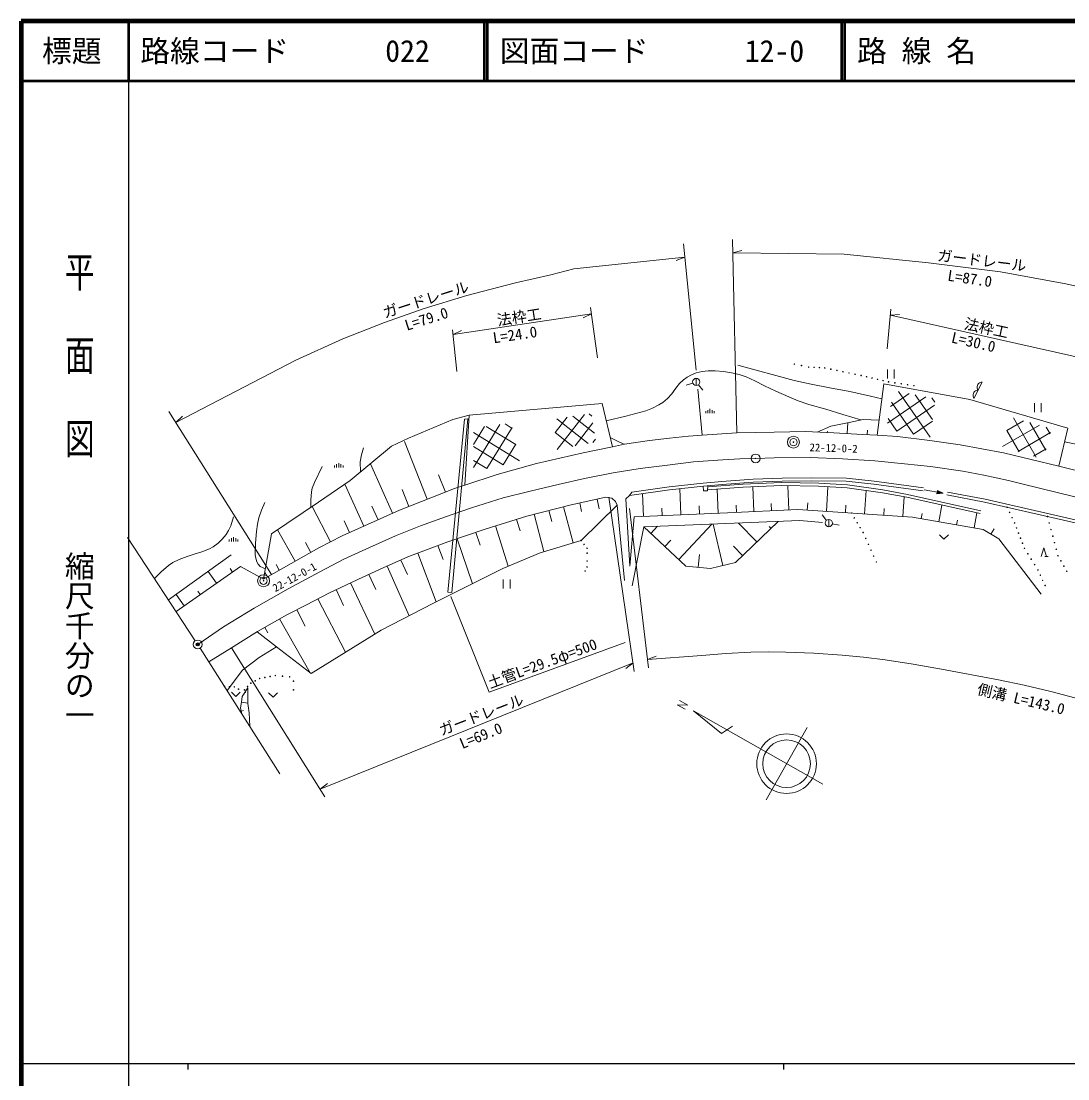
# Model space of a CAD drawing. Units: millimetres, scale not verified. Extents: x 40000 to 680000, y 20000 to 380000.
# Drawn here: x 40000 to 215777, y 202409 to 380000 of the extents above; entities that cross this region are included whole.
import ezdxf
from ezdxf.enums import TextEntityAlignment as Align

# ---------------------------------------------------------------- set-up
doc = ezdxf.new("R2010")
doc.units = ezdxf.units.MM
doc.header["$LTSCALE"] = 1000
doc.header["$PDMODE"] = 32
doc.header["$PDSIZE"] = 500
doc.linetypes.add('CHAIN', pattern=[18.5, 12, -1.5, 3.5, -1.5])
for name, color, linetype, lineweight in [('M-BGD', 7, 'Continuous', 13), ('M-BMK', 2, 'CHAIN', 13), ('M-BMK-OTRS', 5, 'Continuous', 13), ('M-BMK-SRVR', 3, 'Continuous', 13), ('M-STR-HTXT', 7, 'Continuous', 13), ('M-TTL', 2, 'Continuous', 140), ('M-TTL-BAND', 7, 'Continuous', 25), ('M-TTL-LINE', 7, 'Continuous', 50)]:
    doc.layers.add(name, color=color, linetype=linetype, lineweight=lineweight)
doc.layers.add('M-OTRS', color=6, linetype='Continuous')
doc.layers.add('M-TTL-TXT', color=7, linetype='Continuous')
doc.styles.add('@ＭＳ ゴシック', font='')
doc.styles.add('ＭＳ ゴシック', font='')
doc.styles.get('@ＭＳ ゴシック').set_extended_font_data('@MS Gothic')
doc.styles.get('ＭＳ ゴシック').set_extended_font_data('MS Gothic')

msp = doc.modelspace()

# ---------------------------------------------------------------- linework, layer by layer
at = {"layer": 'M-BGD'}
for p, q in [((185479, 321527), (185479, 320027)), ((186619, 320027), (186619, 321527)), ((153368, 320025), (153368, 318825)), ((152796, 319243), (151653, 318879)), ((153743, 318956), (154492, 318019)), ((183772, 310486), (184859, 319128)), ((184859, 319128), (199343, 316458)), ((200005, 316668), (201368, 319394)), ((200268, 317932), (200107, 317811)), ((200402, 317999), (200268, 317932)), ((200523, 318039), (200402, 317999)), ((200698, 318053), (200523, 318039)), ((200590, 318844), (200537, 318670)), ((200537, 318670), (200537, 318469)), ((200537, 318469), (200563, 318321)), ((200563, 318321), (200604, 318200)), ((200671, 319005), (200590, 318844)), ((200604, 318200), (200698, 318053)), ((200778, 319153), (200671, 319005)), ((200939, 319274), (200778, 319153)), ((201073, 319341), (200939, 319274)), ((201194, 319381), (201073, 319341)), ((201368, 319394), (201194, 319381)), ((185476, 312483), (191910, 316947)), ((186015, 315291), (189155, 317470)), ((192652, 310159), (187340, 317815)), ((193053, 313089), (190143, 317283)), ((193455, 316019), (192947, 316750)), ((199343, 316458), (215775, 311652)), ((199919, 317503), (199866, 317328)), ((199866, 317328), (199866, 317127)), ((199866, 317127), (199893, 316979)), ((199893, 316979), (199933, 316859)), ((200000, 317664), (199919, 317503)), ((199933, 316859), (200027, 316711)), ((200107, 317811), (200000, 317664)), ((137570, 315783), (115248, 313852)), ((139331, 308513), (137570, 315783)), ((154961, 314525), (154961, 314195)), ((155321, 314705), (155321, 314195)), ((155681, 314915), (155681, 314195)), ((156041, 314705), (156041, 314195)), ((156401, 314525), (156401, 314195)), ((189869, 310662), (186154, 316016)), ((187085, 311165), (193389, 315539)), ((210163, 315842), (210163, 314342)), ((211303, 314342), (211303, 315842)), ((105030, 309957), (112471, 313138)), ((114434, 313154), (111665, 284116)), ((112304, 284045), (115002, 313225)), ((112471, 313138), (115248, 313852)), ((114434, 313154), (115002, 313225)), ((115248, 313852), (114529, 302095)), ((129681, 310907), (131715, 313511)), ((129943, 313240), (135242, 309100)), ((130026, 308099), (134597, 313951)), ((132660, 313655), (136285, 310823)), ((135377, 314070), (135860, 313693)), ((175985, 311992), (179052, 312616)), ((178740, 310769), (178833, 312591)), ((179052, 312616), (181381, 313128)), ((181381, 313128), (184088, 312995)), ((187085, 311165), (185627, 313267)), ((189869, 310662), (193020, 312849)), ((205542, 311294), (208343, 312911)), ((206641, 313391), (210443, 306806)), ((209400, 312613), (212073, 307984)), ((115980, 305063), (120372, 312251)), ((115980, 308899), (117831, 311929)), ((123701, 306192), (115980, 310910)), ((123088, 308910), (118094, 311962)), ((118202, 304864), (122438, 311796)), ((122476, 311628), (121270, 312365)), ((129681, 310907), (132634, 308599)), ((133011, 308672), (136031, 312537)), ((160187, 310862), (154347, 310504)), ((160187, 310862), (166460, 310986)), ((166460, 310986), (171731, 311077)), ((171731, 311077), (176502, 310895)), ((173706, 311002), (175985, 311992)), ((175385, 310938), (175396, 311166)), ((176502, 310895), (181318, 310623)), ((182095, 310580), (182133, 311326)), ((204811, 308562), (211030, 312153)), ((205542, 311294), (207627, 307684)), ((207408, 307752), (212880, 310912)), ((212159, 311835), (212819, 310691)), ((215775, 311652), (214276, 305268)), ((102213, 308641), (105030, 309957)), ((108171, 299714), (104351, 309431)), ((135996, 309244), (136435, 309806)), ((141305, 308959), (145531, 309595)), ((145531, 309595), (148894, 309959)), ((148894, 309959), (152075, 310322)), ((152075, 310322), (154347, 310504)), ((181318, 310623), (183772, 310486)), ((187172, 310240), (183772, 310486)), ((192579, 309604), (187172, 310240)), ((197709, 308858), (192579, 309604)), ((215232, 309340), (223598, 307727)), ((95227, 302847), (102213, 308641)), ((120951, 305528), (115980, 308566)), ((120951, 305528), (123069, 308994)), ((126551, 305730), (134390, 307547)), ((134390, 307547), (139331, 308513)), ((139331, 308513), (141305, 308959)), ((204979, 307540), (197709, 308858)), ((214276, 305268), (204979, 307540)), ((210005, 306942), (212122, 308165)), ((92971, 305593), (92971, 305083)), ((93331, 305803), (93331, 305083)), ((93691, 305593), (93691, 305083)), ((102357, 297363), (98640, 305678)), ((118202, 304864), (115980, 306222)), ((119935, 303854), (126551, 305730)), ((92611, 305413), (92611, 305083)), ((94051, 305413), (94051, 305083)), ((111243, 300921), (110104, 303817)), ((114529, 302095), (119935, 303854)), ((214276, 305268), (219786, 303887)), ((89910, 299228), (95227, 302847)), ((97529, 295205), (94372, 302266)), ((112779, 301525), (114529, 302095)), ((148828, 301828), (154541, 302411)), ((148889, 301332), (154589, 301914)), ((154541, 302411), (157689, 302703)), ((154587, 301155), (154560, 301911)), ((154589, 301914), (157730, 302204)), ((155257, 301975), (155295, 301803)), ((155295, 301803), (161197, 302268)), ((157689, 302703), (162923, 303071)), ((157730, 302204), (162949, 302571)), ((161197, 302268), (167691, 302524)), ((161226, 301769), (167697, 302024)), ((162923, 303071), (167792, 303246)), ((162949, 302571), (167804, 302746)), ((167691, 302524), (173932, 302414)), ((167697, 302024), (173913, 301914)), ((167792, 303246), (172745, 303304)), ((167804, 302746), (172746, 302804)), ((168940, 297932), (168739, 302005)), ((172745, 303304), (178582, 303245)), ((172746, 302804), (178553, 302746)), ((173913, 301914), (178711, 301624)), ((173932, 302414), (178760, 302122)), ((178553, 302746), (183206, 302251)), ((178582, 303245), (183266, 302748)), ((178760, 302122), (184710, 301317)), ((183206, 302251), (191468, 301146)), ((183266, 302748), (191534, 301642)), ((103564, 297903), (112779, 301525)), ((105100, 298506), (103985, 301341)), ((141523, 299793), (142188, 300358)), ((142188, 300358), (148889, 301332)), ((142188, 300358), (142580, 300920)), ((142580, 300920), (148828, 301828)), ((144533, 296823), (144369, 300675)), ((150803, 297089), (150615, 301508)), ((155238, 301155), (154587, 301155)), ((155282, 301301), (155238, 301155)), ((155295, 301803), (155282, 301301)), ((155282, 301301), (161226, 301769)), ((157073, 297356), (156899, 301428)), ((163055, 297641), (162847, 301833)), ((175226, 297689), (175497, 301818)), ((178711, 301624), (184631, 300823)), ((181645, 297267), (181902, 301192)), ((184631, 300823), (188760, 300060)), ((184710, 301317), (188860, 300550)), ((188063, 296846), (188280, 300148)), ((188860, 300550), (201176, 297803)), ((194827, 300748), (191638, 301303)), ((193794, 300643), (193890, 301195)), ((194827, 300748), (193794, 300643)), ((193847, 300715), (193916, 301109)), ((194551, 300796), (193847, 300715)), ((193890, 301195), (194827, 300748)), ((193900, 300787), (193941, 301024)), ((194394, 300823), (193900, 300787)), ((193916, 301109), (194551, 300796)), ((193941, 301024), (194394, 300823)), ((193953, 300859), (193967, 300938)), ((194157, 300864), (193953, 300859)), ((193967, 300938), (194157, 300864)), ((195461, 300441), (201777, 299259)), ((195553, 300932), (201879, 299749)), ((82049, 293912), (89910, 299228)), ((91949, 292563), (88846, 298509)), ((99943, 296284), (98918, 298576)), ((124931, 296882), (132340, 298795)), ((131105, 298476), (132676, 292395)), ((132340, 298795), (138202, 300068)), ((133806, 299113), (134122, 297655)), ((134026, 292797), (140065, 298750)), ((136737, 299750), (137088, 298129)), ((138202, 300068), (139202, 299931)), ((139202, 299931), (139792, 299341)), ((139792, 299341), (140065, 298750)), ((140065, 298750), (141305, 286106)), ((142205, 288479), (141523, 299793)), ((153938, 297223), (153879, 298604)), ((160112, 297496), (160050, 298737)), ((165997, 297787), (165936, 299035)), ((172017, 297900), (172096, 299113)), ((178435, 297478), (178517, 298722)), ((188760, 300060), (201067, 297315)), ((194115, 295957), (194609, 298755)), ((201777, 299259), (219480, 295198)), ((201879, 299749), (219716, 295657)), ((93908, 293586), (103564, 297903)), ((117919, 294703), (124931, 296882)), ((126166, 297201), (127782, 290939)), ((128635, 297839), (129114, 295987)), ((142205, 288479), (142965, 296756)), ((142965, 296756), (158640, 297423)), ((147668, 296956), (147614, 298208)), ((158640, 297423), (170412, 298005)), ((170412, 298005), (189668, 296741)), ((175256, 296182), (174500, 297113)), ((184854, 297057), (184926, 298161)), ((189668, 296741), (201528, 294650)), ((191150, 296479), (191305, 297359)), ((200045, 294912), (200491, 297443)), ((95115, 294125), (94226, 296114)), ((119672, 295248), (121776, 288478)), ((123178, 296337), (123776, 294410)), ((142626, 285190), (144579, 295096)), ((144579, 295096), (170758, 296150)), ((144579, 295096), (151625, 288515)), ((145754, 293999), (146864, 295188)), ((150451, 289612), (156002, 295555)), ((157851, 288605), (156190, 295563)), ((159941, 289104), (167117, 296003)), ((163529, 292554), (160470, 295735)), ((165921, 294853), (165615, 295171)), ((170758, 296150), (174575, 295831)), ((175635, 296316), (175635, 295116)), ((176223, 295599), (177400, 295363)), ((197080, 295434), (197221, 296234)), ((75310, 293168), (75310, 292658)), ((75670, 293378), (75670, 292658)), ((76030, 293168), (76030, 292658)), ((80712, 286323), (82049, 293912)), ((86009, 289302), (83040, 294582)), ((89989, 291541), (93908, 293586)), ((111648, 292567), (117919, 294703)), ((113216, 293101), (115791, 285540)), ((116351, 294169), (117079, 292031)), ((194219, 293735), (194969, 293015)), ((194969, 293015), (195719, 293735)), ((201528, 294650), (204209, 293060)), ((202868, 293855), (203418, 294782)), ((204209, 293060), (211271, 283806)), ((74950, 292988), (74950, 292658)), ((76390, 292988), (76390, 292658)), ((80712, 286323), (89989, 291541)), ((88662, 290795), (87735, 292444)), ((104947, 290040), (111648, 292567)), ((109973, 291935), (110860, 289585)), ((127154, 290752), (134026, 292797)), ((148102, 291805), (149101, 292875)), ((161137, 290254), (159608, 291845)), ((211285, 290094), (211735, 291594)), ((211735, 291594), (212185, 290094)), ((64728, 282835), (75278, 290368)), ((100294, 287968), (104947, 290040)), ((103784, 289522), (104879, 287063)), ((106623, 290671), (109711, 282483)), ((120890, 288103), (127154, 290752)), ((153692, 288311), (153905, 290465)), ((211885, 290094), (212485, 290094)), ((66017, 280874), (76849, 288458)), ((75495, 287510), (75074, 288113)), ((76849, 288458), (80712, 286323)), ((83356, 287810), (82812, 288778)), ((96514, 286259), (100294, 287968)), ((101458, 288486), (105162, 280167)), ((109256, 282254), (120890, 288103)), ((151625, 288515), (155760, 288106)), ((155760, 288106), (159941, 289104)), ((72787, 285614), (71399, 287598)), ((81371, 286693), (80919, 287497)), ((91683, 283974), (96514, 286259)), ((98404, 287113), (99549, 284580)), ((120957, 286228), (120957, 284728)), ((122097, 284728), (122097, 286228)), ((70079, 283718), (69668, 284306)), ((92891, 284545), (94150, 281882)), ((95306, 285688), (99372, 277093)), ((67371, 281822), (66018, 283756)), ((87931, 282025), (91683, 283974)), ((89807, 283000), (94464, 274033)), ((111665, 284116), (112304, 284045)), ((84634, 280328), (87931, 282025)), ((86283, 281177), (87714, 278396)), ((100452, 277767), (109256, 282254)), ((79690, 277507), (84634, 280328)), ((83398, 279623), (88559, 270577)), ((75323, 274757), (79690, 277507)), ((79614, 277459), (82904, 274950)), ((80926, 278212), (81442, 277308)), ((88721, 270451), (100452, 277767)), ((71506, 272430), (75323, 274757)), ((79996, 273177), (82904, 274950)), ((82904, 274950), (88721, 270451)), ((77179, 271042), (79996, 273177)), ((74571, 267606), (77179, 271042)), ((75304, 267339), (76054, 266619)), ((76054, 266619), (76804, 267339)), ((76997, 265680), (77134, 266634)), ((77134, 266634), (78088, 268088)), ((77611, 267361), (77754, 267267)), ((78088, 268088), (78042, 266634)), ((78042, 266634), (78088, 265407)), ((81559, 267205), (82309, 266485)), ((82309, 266485), (83059, 267205)), ((76861, 264680), (76997, 265680)), ((77085, 263650), (76861, 264680)), ((76997, 265657), (78088, 265505)), ((78088, 265407), (78270, 263862)), ((76973, 264165), (77330, 264243)), ((78270, 263862), (78377, 261617))]:
    msp.add_line(p, q, dxfattribs=at)
for points in [[(160346, 322247), (169792, 319643), (172683, 319021), (175832, 318449), (179180, 317803), (182651, 317026), (184538, 316572)], [(138267, 312906), (141573, 313694), (144892, 314596), (146016, 315020), (147088, 315556), (147766, 315992), (148541, 316631), (149248, 317414), (149966, 318380), (150587, 319164), (151216, 319780), (151871, 320246), (152586, 320623), (153381, 320925), (154354, 321158), (155353, 321271), (156527, 321288), (157930, 321177), (159310, 320961), (160574, 320673), (161781, 320294), (163232, 319625), (164823, 318775), (166710, 317868), (168919, 316929), (170501, 316269), (172268, 315645), (175161, 314845), (178012, 313939), (181030, 313051)], [(138944, 310112), (139914, 309573), (141190, 308998), (141290, 308956)], [(97515, 308368), (97168, 307208), (96951, 306034), (96983, 304304)], [(88626, 298360), (88625, 299580), (88748, 300974), (88893, 301614), (89240, 302547), (90526, 305235)], [(80941, 299201), (80364, 297915), (79902, 296599), (79680, 295526), (79544, 294330), (79380, 292371), (79321, 290409), (79401, 289813), (79592, 289190), (79783, 288828), (80160, 288409), (81012, 288029)], [(62371, 286419), (63524, 287550), (64745, 288581), (65491, 289081), (66553, 289631), (67868, 290138), (69203, 290537), (70359, 290880), (71653, 291392), (72266, 291736), (73066, 292338), (73771, 293024), (74412, 293802), (74845, 294476), (75206, 295235), (75688, 296787)]]:
    msp.add_lwpolyline(points, dxfattribs=at)
for centre, radius in [((169842, 322419), 50), ((171049, 322170), 50), ((172255, 321922), 50), ((173155, 321874), 50), ((174054, 321827), 50), ((174953, 321780), 50), ((175971, 321567), 50), ((153368, 319425), 600), ((176989, 321354), 50), ((178006, 321141), 50), ((179024, 320928), 50), ((180042, 320715), 50), ((181059, 320502), 50), ((181982, 320289), 50), ((182905, 320076), 50), ((183828, 319863), 50), ((184751, 319650), 50), ((185674, 319437), 50), ((186739, 319277), 50), ((187804, 319117), 50), ((188869, 318958), 50), ((189934, 318798), 50), ((205571, 298389), 50), ((179421, 297413), 50), ((179914, 296594), 50), ((205993, 297509), 50), ((206415, 296628), 50), ((212344, 296835), 50), ((175635, 295716), 600), ((180408, 295774), 50), ((180901, 294955), 50), ((206837, 295748), 50), ((207166, 294896), 50), ((212648, 295735), 50), ((181395, 294136), 50), ((181838, 293147), 50), ((207496, 294044), 50), ((207825, 293192), 50), ((212951, 294634), 50), ((213255, 293533), 50), ((134026, 292797), 50), ((134534, 292146), 50), ((135042, 291495), 50), ((182281, 292159), 50), ((208155, 292340), 50), ((208484, 291488), 50), ((213539, 292435), 50), ((213823, 291337), 50), ((135042, 290677), 50), ((182724, 291171), 50), ((183167, 290182), 50), ((209052, 290580), 50), ((209620, 289671), 50), ((214107, 290239), 50), ((134724, 287678), 50), ((135042, 289359), 50), ((135042, 288359), 50), ((183610, 289194), 50), ((210188, 288762), 50), ((210756, 287853), 50), ((214604, 289373), 50), ((215101, 288506), 50), ((211154, 286982), 50), ((211551, 286111), 50), ((215598, 287640), 50), ((211949, 285240), 50), ((81808, 269959), 50), ((82684, 270125), 50), ((83890, 270018), 50), ((85097, 269912), 50), ((74129, 268302), 50), ((74963, 268255), 50), ((75797, 268208), 50), ((78033, 268279), 50), ((78566, 268847), 50), ((79311, 269237), 50), ((80057, 269628), 50), ((80932, 269793), 50), ((85736, 269202), 50), ((76507, 267853), 50), ((77501, 267711), 50), ((85736, 267711), 50)]:
    msp.add_circle(centre, radius, dxfattribs=at)
at = {"layer": 'M-BMK'}
for p, q in [((143938, 304877), (148528, 305467)), ((148528, 305467), (152895, 306013)), ((152895, 306013), (157848, 306331)), ((157848, 306331), (160665, 306513)), ((160665, 306513), (163354, 306573)), ((163354, 306573), (166461, 306668)), ((166461, 306668), (172505, 306714)), ((172505, 306714), (177957, 306486)), ((177957, 306486), (183365, 306168)), ((183365, 306168), (188318, 305668)), ((188318, 305668), (192712, 305241)), ((134619, 303194), (139440, 304150)), ((139440, 304150), (143938, 304877)), ((192712, 305241), (198119, 304468)), ((198119, 304468), (201664, 303787)), ((201664, 303787), (205807, 302872)), ((125485, 301104), (130211, 302194)), ((130211, 302194), (134619, 303194)), ((205807, 302872), (208051, 302304)), ((208051, 302304), (261086, 289332)), ((120937, 299966), (125485, 301104)), ((115620, 298285), (120937, 299966)), ((107072, 295283), (111258, 296786)), ((111258, 296786), (115620, 298285)), ((102892, 293557), (107072, 295283)), ((98484, 291603), (102892, 293557)), ((94213, 289649), (98484, 291603)), ((90182, 287529), (94213, 289649)), ((84820, 284666), (90182, 287529)), ((79140, 281440), (84820, 284666)), ((74006, 278305), (79140, 281440)), ((69656, 275341), (74006, 278305))]:
    msp.add_line(p, q, dxfattribs=at)
at = {"layer": 'M-BMK-OTRS'}
for p, q in [((69244, 275968), (57837, 293314)), ((70058, 274708), (83441, 253648))]:
    msp.add_line(p, q, dxfattribs=at)
at = {"layer": 'M-BMK-SRVR'}
for p, q in [((151536, 264458), (150193, 265218)), ((150193, 265218), (151935, 265152)), ((151935, 265152), (150583, 265909)), ((152883, 264196), (157611, 260369)), ((152883, 264196), (174636, 251875)), ((157611, 260369), (159467, 261616)), ((171995, 261416), (165096, 249234))]:
    msp.add_line(p, q, dxfattribs=at)
for centre, radius in [((169700, 309310), 1000), ((169700, 309310), 600), ((169700, 309310), 40), ((163354, 306573), 750), ((163354, 306573), 30), ((80703, 286034), 1000), ((80703, 286034), 600), ((80703, 286034), 40), ((69656, 275341), 750), ((69656, 275341), 30), ((168545, 255325), 5000), ((168545, 255325), 4000)]:
    msp.add_circle(centre, radius, dxfattribs=at)
at = {"layer": 'M-OTRS'}
msp.add_point((69656, 275341), dxfattribs=at)
at = {"layer": 'M-STR-HTXT'}
for p, q in [((159460, 343339), (160187, 310862)), ((153351, 321376), (151224, 342601)), ((159510, 341104), (161015, 341506)), ((159510, 341104), (178201, 340886)), ((151445, 340400), (132824, 338396)), ((151445, 340400), (149998, 339822)), ((178201, 340886), (192384, 339419)), ((192384, 339419), (204454, 337910)), ((128949, 337420), (132824, 338396)), ((204454, 337910), (215416, 335872)), ((114838, 333959), (123003, 336089)), ((123003, 336089), (128949, 337420)), ((215416, 335872), (222274, 334413)), ((107526, 331692), (114838, 333959)), ((100994, 329420), (107526, 331692)), ((112545, 327403), (135777, 330838)), ((135777, 330838), (134354, 330203)), ((136782, 323493), (135628, 331924)), ((186062, 331664), (185451, 325004)), ((185969, 330653), (187524, 330733)), ((185969, 330653), (219667, 323073)), ((94036, 326651), (100994, 329420)), ((113174, 321185), (112465, 328196)), ((112545, 327403), (113967, 328038)), ((86132, 323075), (94036, 326651)), ((65968, 312594), (86132, 323075)), ((154347, 310504), (153665, 318229)), ((82029, 287064), (64786, 314473)), ((65968, 312594), (67105, 313658)), ((138669, 300101), (142968, 270819)), ((142168, 298159), (145367, 271412)), ((112133, 283408), (118608, 267333)), ((118608, 267333), (141419, 275657)), ((75323, 274757), (91022, 249773)), ((142759, 272242), (90211, 251063)), ((142759, 272242), (141525, 271292)), ((145197, 272838), (154329, 273488)), ((145197, 272838), (146663, 273364)), ((90211, 251063), (91446, 252013))]:
    msp.add_line(p, q, dxfattribs=at)
msp.add_lwpolyline([(154329, 273488), (158319, 273822), (162511, 274069), (165433, 274123), (168432, 274073), (173105, 273856), (177897, 273529), (181481, 273196), (185082, 272759), (189824, 272016), (194551, 271173), (204104, 269381), (208414, 268497), (212896, 267472), (216968, 266410), (221390, 265144), (230795, 262384), (240275, 259904), (249645, 257635), (259170, 255332), (263852, 254197)], dxfattribs=at)
at = {"layer": 'M-TTL'}
for p, q in [((40000, 380000), (40000, 20000)), ((680000, 380000), (40000, 380000))]:
    msp.add_line(p, q, dxfattribs=at)
at = {"layer": 'M-TTL-BAND'}
for p, q in [((58000, 370000), (58000, 20000)), ((40000, 205000), (579000, 205000)), ((68000, 205000), (68000, 204000)), ((168000, 205000), (168000, 204000))]:
    msp.add_line(p, q, dxfattribs=at)
at = {"layer": 'M-TTL-LINE'}
for p, q in [((58000, 380000), (58000, 370000)), ((117750, 380000), (117750, 370000)), ((118250, 380000), (118250, 370000)), ((177750, 380000), (177750, 370000)), ((178250, 380000), (178250, 370000)), ((40000, 370000), (680000, 370000))]:
    msp.add_line(p, q, dxfattribs=at)

# ---------------------------------------------------------------- texts
at = {"layer": 'M-BMK-SRVR', "style": 'ＭＳ ゴシック'}
for s, rotation, p in [('22-12-0-2', 358.2, (172374, 307398)), ('22-12-0-1', 28.9, (82874, 283759))]:
    msp.add_text(s, height=1320, rotation=rotation, dxfattribs=at).set_placement(p, align=Align.BOTTOM_LEFT)
at = {"layer": 'M-STR-HTXT', "style": 'ＭＳ ゴシック'}
for s, rotation, p in [('ガードレール', 353, (193726, 339272)), ('L=87.0', 351.6, (195410, 335887)), ('ガードレール', 17.6, (101238, 329589)), ('L=79.0', 17.7, (104941, 327473)), ('法枠工', 8.8, (120138, 328306)), ('法枠工', 347.8, (198133, 327828)), ('L=24.0', 8.3, (119441, 325359)), ('L=30.0', 347.1, (195962, 325527)), ('土管L=29.5φ=500', 20.3, (118940, 267428)), ('側溝 L=143.0', 346.6, (200304, 266495)), ('ガードレール', 21, (110786, 259483)), ('L=69.0', 22.1, (114284, 257264))]:
    msp.add_text(s, height=1833, rotation=rotation, dxfattribs=at).set_placement(p, align=Align.BOTTOM_LEFT)
at = {"layer": 'M-TTL-BAND', "style": '@ＭＳ ゴシック', "width": 1.4}
msp.add_text('平  面  図', height=3666, rotation=270, dxfattribs=at).set_placement((49777, 306475), align=Align.MIDDLE_RIGHT)
at = {"layer": 'M-TTL-BAND', "style": '@ＭＳ ゴシック'}
msp.add_text('縮尺千分の一', height=3666, rotation=270, dxfattribs=at).set_placement((49777, 261030), align=Align.MIDDLE_RIGHT)
at = {"layer": 'M-TTL-TXT', "style": 'ＭＳ ゴシック'}
msp.add_text('標題', height=3666, dxfattribs=at).set_placement((48500, 375000), align=Align.MIDDLE_CENTER)
for s, p in [('路線コード', (60000, 375000)), ('022', (101142, 375000)), ('図面コード', (120380, 375000)), ('12-0', (161521, 375000)), ('路 線 名', (180380, 375000))]:
    msp.add_text(s, height=3666, dxfattribs=at).set_placement(p, align=Align.MIDDLE_LEFT)

doc.saveas('drawing.dxf')
